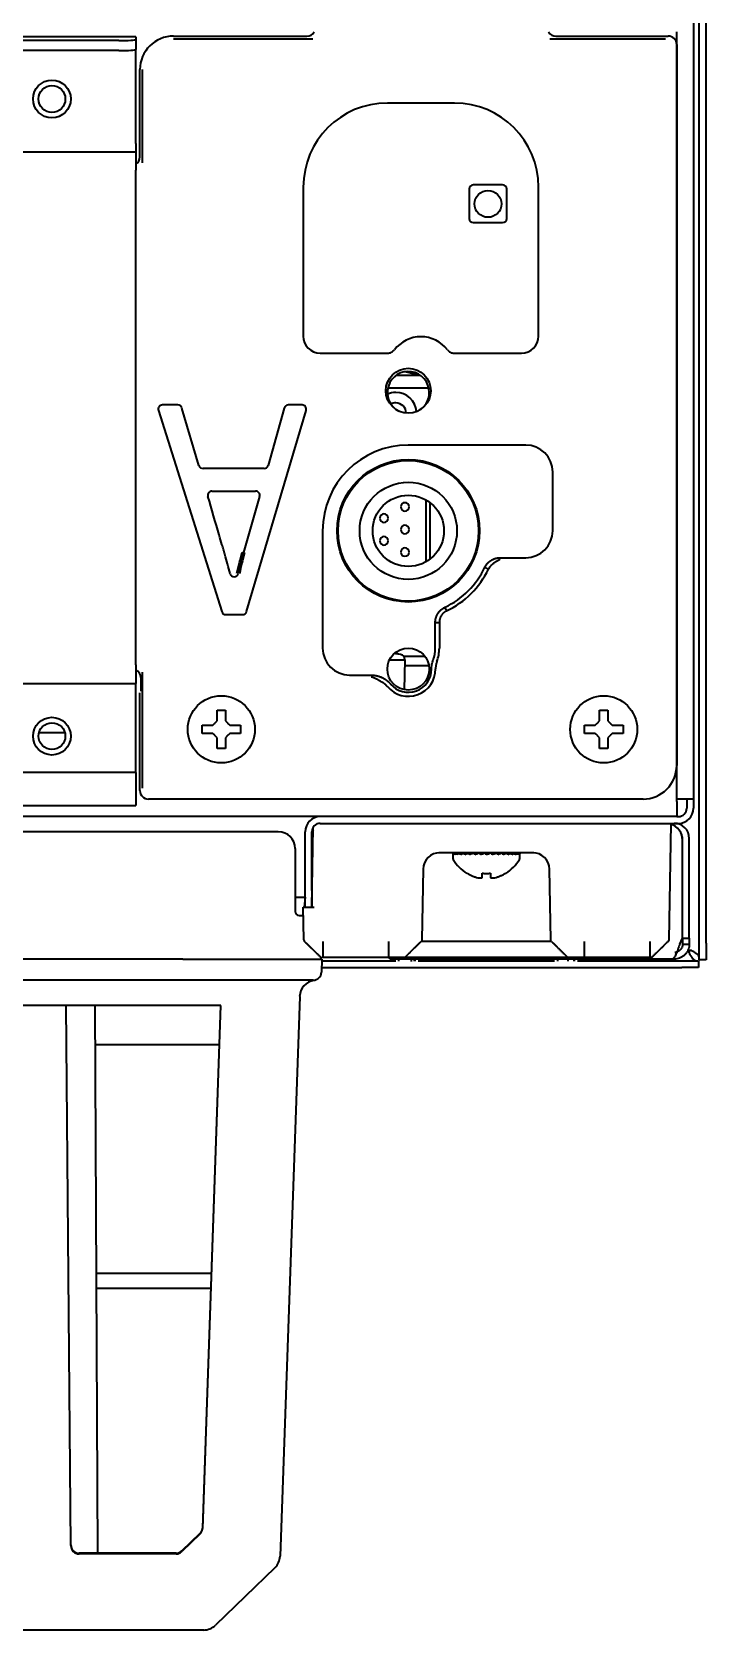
# Model space of a CAD drawing. Header units: inches. Extents: x 786 to 5593, y 691 to 5453.
# Drawn here: x 4176.9 to 4257.2, y 4203.7 to 4394.3 of the extents above; entities that cross this region are included whole.
import ezdxf

# ---------------------------------------------------------------- set-up
doc = ezdxf.new("R2010")
doc.units = ezdxf.units.IN
doc.layers.add('1', color=7, linetype='Continuous', true_color=0xffffff)

msp = doc.modelspace()

# ---------------------------------------------------------------- linework, layer by layer
at = {"layer": '1', "color": 7, "linetype": 'Continuous', "lineweight": 35}
for p, q in [((4255.74, 5281.63), (4255.74, 4302.78)), ((4256.44, 4285.58), (4256.44, 4625.77)), ((4257.24, 4285.58), (4257.24, 4625.77)), ((4253.74, 4302.48), (4253.74, 4394.29)), ((4189.24, 4393.7), (3462.24, 4393.7)), ((4187.24, 4393.25), (3464.24, 4393.25)), ((4187.24, 4392.05), (3464.24, 4392.05)), ((4189.24, 4393.7), (4189.24, 4393.7)), ((4189.24, 4393.7), (4189.24, 4393.39)), ((4189.24, 4393.39), (4189.24, 4392.19)), ((4189.24, 4391.5), (4189.24, 4392.19)), ((4193.74, 4393.78), (4209.64, 4393.78)), ((4193.74, 4393.46), (4210.37, 4393.46)), ((4238.61, 4393.46), (4252.42, 4393.46)), ((4239.34, 4393.78), (4252.74, 4393.78)), ((4253.74, 4392.78), (4253.74, 4306.78)), ((4189.24, 4380.98), (4189.24, 4391.5)), ((4189.74, 4379.38), (4189.74, 4389.78)), ((4190.06, 4378.65), (4190.06, 4389.78)), ((4227.24, 4385.79), (4219.24, 4385.79)), ((4189.24, 4380.98), (4189.24, 4379.98)), ((3462.24, 4379.98), (4189.24, 4379.98)), ((4189.24, 4379.98), (4189.24, 4377.78)), ((4189.24, 4318.78), (4189.24, 4377.78)), ((4209.22, 4375.78), (4209.22, 4357.98)), ((4228.99, 4375.53), (4228.99, 4372.03)), ((4232.99, 4376.03), (4229.49, 4376.03)), ((4233.49, 4372.03), (4233.49, 4375.53)), ((4237.26, 4357.98), (4237.26, 4375.78)), ((4229.49, 4371.53), (4232.99, 4371.53)), ((4211.24, 4355.96), (4219.28, 4355.96)), ((4227.2, 4355.96), (4235.24, 4355.96)), ((4223.16, 4353.28), (4220.24, 4353.28)), ((4223.28, 4353.25), (4221.35, 4353.75)), ((4224.19, 4351.78), (4219.29, 4351.78)), ((4191.94, 4349.13), (4199.5, 4325.13)), ((4194.26, 4349.78), (4192.42, 4349.78)), ((4194.26, 4349.78), (4192.42, 4349.78)), ((4196.78, 4342.56), (4194.74, 4349.42)), ((4202.46, 4325.13), (4209.55, 4349.13)), ((4206.94, 4349.41), (4205.02, 4342.57)), ((4209.07, 4349.78), (4207.42, 4349.78)), ((4235.74, 4344.99), (4221.74, 4344.99)), ((4204.54, 4342.2), (4197.26, 4342.2)), ((4238.96, 4334.78), (4238.96, 4341.78)), ((4198.33, 4339.51), (4203.53, 4339.51)), ((4204.01, 4338.87), (4202.08, 4332.18)), ((4223.84, 4338.47), (4223.84, 4331.08)), ((4224.34, 4331.41), (4224.34, 4338.14)), ((4211.52, 4334.78), (4211.52, 4320.78)), ((4232.68, 4331.56), (4235.74, 4331.56)), ((4199.97, 4324.78), (4201.98, 4324.78)), ((4224.96, 4320.78), (4224.96, 4323.84)), ((4225.44, 4323.84), (4225.44, 4320.78)), ((4223.74, 4319.78), (4221.2, 4319.78)), ((4189.24, 4318.78), (4189.24, 4316.58)), ((4190.06, 4304.09), (4190.06, 4317.9)), ((4214.74, 4317.56), (4217.33, 4317.56)), ((4219.49, 4319.38), (4221.32, 4319.38)), ((4221.32, 4319.38), (4221.26, 4315.82)), ((4224.21, 4318.65), (4221.31, 4318.65)), ((4221.32, 4319.38), (4221.32, 4319.42)), ((3462.24, 4316.58), (4189.24, 4316.58)), ((4189.24, 4315.58), (4189.24, 4316.58)), ((4189.83, 4317.26), (4189.83, 4317.26)), ((4189.83, 4317.26), (4189.83, 4315.64)), ((4189.83, 4317.26), (4189.83, 4315.64)), ((4189.24, 4305.95), (4189.24, 4315.58)), ((4189.74, 4303.78), (4189.74, 4315.44)), ((4180.78, 4310.68), (4177.69, 4310.68)), ((4197.14, 4311.09), (4197.14, 4311.59)), ((4197.14, 4310.59), (4197.14, 4311.09)), ((4201.74, 4311.59), (4201.74, 4311.09)), ((4201.74, 4311.09), (4201.74, 4310.59)), ((4242.74, 4311.09), (4242.74, 4311.59)), ((4242.74, 4310.59), (4242.74, 4311.09)), ((4247.34, 4311.59), (4247.34, 4311.09)), ((4247.34, 4311.09), (4247.34, 4310.59)), ((4189.24, 4305.95), (3461.74, 4305.95)), ((4189.24, 4305.95), (4189.24, 4305.76)), ((4189.24, 4305.76), (4189.24, 4302.22)), ((4249.74, 4302.78), (4190.74, 4302.78)), ((4253.94, 4302.78), (4253.74, 4302.78)), ((4253.74, 4302.48), (4253.74, 4300.68)), ((4255.74, 4302.78), (4253.94, 4302.78)), ((4254.94, 4302.78), (4254.94, 4301.68)), ((4255.74, 4302.78), (4255.74, 4301.68)), ((4253.74, 4300.68), (3397.74, 4300.68)), ((3461.74, 4302), (4189.24, 4302)), ((4189.24, 4302.22), (4189.24, 4302)), ((4253.74, 4300.68), (4253.94, 4300.68)), ((4206.24, 4298.88), (4030.74, 4298.88)), ((4209.44, 4291.88), (4209.44, 4298.88)), ((4210.24, 4289.88), (4210.41, 4299.38)), ((4210.24, 4291.88), (4210.24, 4298.88)), ((4211.24, 4299.88), (4253.94, 4299.88)), ((4253.04, 4299.88), (4252.8, 4285.98)), ((4208.24, 4296.88), (4208.24, 4289.38)), ((4254.44, 4286.2), (4254.44, 4298.08)), ((4254.44, 4286.2), (4254.44, 4297.88)), ((4255.24, 4286.2), (4255.24, 4298.08)), ((4236.7, 4296.38), (4225.38, 4296.38)), ((4227.04, 4296.13), (4227.04, 4295.78)), ((4227.1, 4296.13), (4227.1, 4296.36)), ((4227.28, 4296.13), (4227.28, 4296.36)), ((4227.58, 4296.13), (4227.58, 4296.36)), ((4227.98, 4296.13), (4227.98, 4296.36)), ((4228.47, 4296.13), (4228.47, 4296.36)), ((4228.81, 4296.35), (4228.81, 4296.38)), ((4228.84, 4296.35), (4228.84, 4296.38)), ((4228.87, 4296.35), (4228.87, 4296.38)), ((4228.94, 4296.35), (4228.94, 4296.38)), ((4228.97, 4296.35), (4228.97, 4296.38)), ((4229.04, 4296.13), (4229.04, 4296.36)), ((4229.11, 4296.36), (4229.11, 4296.38)), ((4229.13, 4296.36), (4229.13, 4296.38)), ((4229.33, 4296.35), (4229.33, 4296.38)), ((4229.35, 4296.35), (4229.35, 4296.38)), ((4229.6, 4296.35), (4229.6, 4296.38)), ((4229.63, 4296.35), (4229.63, 4296.38)), ((4229.67, 4296.13), (4229.67, 4296.36)), ((4229.92, 4296.35), (4229.92, 4296.38)), ((4229.94, 4296.35), (4229.94, 4296.38)), ((4230.28, 4296.34), (4230.28, 4296.38)), ((4230.35, 4296.13), (4230.35, 4296.36)), ((4230.65, 4296.34), (4230.65, 4296.38)), ((4230.66, 4296.23), (4230.66, 4296.38)), ((4231.04, 4296.13), (4231.04, 4296.36)), ((4231.43, 4296.34), (4231.43, 4296.38)), ((4231.73, 4296.13), (4231.73, 4296.36)), ((4231.8, 4296.34), (4231.8, 4296.38)), ((4232.16, 4296.35), (4232.16, 4296.38)), ((4232.41, 4296.13), (4232.41, 4296.36)), ((4232.48, 4296.35), (4232.48, 4296.38)), ((4232.75, 4296.35), (4232.75, 4296.38)), ((4232.97, 4296.36), (4232.97, 4296.38)), ((4233.04, 4296.13), (4233.04, 4296.36)), ((4233.14, 4296.35), (4233.14, 4296.38)), ((4233.24, 4296.35), (4233.24, 4296.38)), ((4233.27, 4296.35), (4233.27, 4296.38)), ((4233.61, 4296.13), (4233.61, 4296.36)), ((4234.1, 4296.13), (4234.1, 4296.36)), ((4234.5, 4296.13), (4234.5, 4296.36)), ((4234.8, 4296.13), (4234.8, 4296.36)), ((4234.98, 4296.13), (4234.98, 4296.36)), ((4235.04, 4296.13), (4235.04, 4296.36)), ((4235.04, 4295.78), (4235.04, 4296.13)), ((4223.51, 4294.41), (4223.36, 4285.98)), ((4228.74, 4293.9), (4228.74, 4293.93)), ((4233.34, 4293.93), (4233.34, 4293.9)), ((4238.72, 4285.98), (4238.57, 4294.41)), ((4208.24, 4291.06), (4209.44, 4291.06)), ((4209.44, 4291.06), (4209.34, 4289.88)), ((4209.44, 4289.88), (4209.44, 4291.88)), ((4210.24, 4291.88), (4210.24, 4289.88)), ((4209.21, 4289.88), (4210.53, 4289.88)), ((4209.28, 4285.98), (4209.21, 4289.88)), ((4208.74, 4288.88), (4209.23, 4288.88)), ((4238.8, 4285.8), (4223.28, 4285.8)), ((4254.1, 4285.48), (4254.44, 4286.2)), ((4254.44, 4286.2), (4254.44, 4285.48)), ((4254.44, 4286.2), (4255.24, 4286.2)), ((4255.24, 4286.2), (4255.24, 4285.48)), ((4256.44, 4283.58), (4256.44, 4285.58)), ((4257.24, 4285.58), (4257.24, 4283.58)), ((4194.86, 4283.66), (4084.02, 4283.66)), ((4178.3, 4283.66), (4178.3, 4283.68)), ((4194.86, 4283.66), (4198.39, 4283.66)), ((4198.39, 4283.66), (4209.98, 4283.66)), ((4205.91, 4283.68), (4205.91, 4283.66)), ((4209.98, 4283.66), (4211.44, 4283.66)), ((4211.44, 4283.66), (4211.39, 4282.12)), ((4211.43, 4283.48), (4220.25, 4283.48)), ((4219.36, 4283.88), (4211.55, 4283.88)), ((4219.36, 4283.88), (4219.36, 4283.95)), ((4219.94, 4283.68), (4219.79, 4283.68)), ((4223.35, 4283.68), (4219.94, 4283.68)), ((4220.61, 4283.43), (4220.61, 4283.68)), ((4240.86, 4283.88), (4221.22, 4283.88)), ((4222.12, 4283.39), (4222.12, 4283.68)), ((4222.47, 4283.43), (4222.47, 4283.68)), ((4222.54, 4283.43), (4222.54, 4283.68)), ((4222.92, 4283.48), (4235.96, 4283.48)), ((4223.7, 4283.68), (4223.35, 4283.68)), ((4241.79, 4283.68), (4223.7, 4283.68)), ((4235.96, 4283.43), (4235.96, 4283.68)), ((4236.37, 4283.43), (4236.37, 4283.68)), ((4236.74, 4283.43), (4236.74, 4283.68)), ((4238.03, 4283.48), (4239.19, 4283.48)), ((4238.04, 4283.43), (4238.04, 4283.68)), ((4239.55, 4283.43), (4239.55, 4283.68)), ((4240.81, 4283.43), (4240.81, 4283.68)), ((4241.5, 4283.43), (4241.5, 4283.68)), ((4241.54, 4283.43), (4241.54, 4283.68)), ((4242.29, 4283.68), (4241.79, 4283.68)), ((4241.91, 4283.48), (4254.34, 4283.48)), ((4253.19, 4283.68), (4242.28, 4283.68)), ((4250.54, 4283.88), (4242.72, 4283.88)), ((4250.54, 4283.95), (4250.54, 4283.88)), ((4253.19, 4283.68), (4253.44, 4283.68)), ((4253.21, 4283.68), (4253.19, 4283.68)), ((4254.34, 4283.48), (4256.34, 4283.48)), ((4256.34, 4283.48), (4256.34, 4282.68)), ((4257.24, 4283.58), (4256.44, 4283.58)), ((4211.4, 4282.68), (4254.34, 4282.68)), ((4256.34, 4282.68), (4254.34, 4282.68)), ((4194.81, 4281.16), (4084.07, 4281.16)), ((4197.63, 4281.16), (4194.81, 4281.16)), ((4209.22, 4281.16), (4197.63, 4281.16)), ((4210.39, 4281.16), (4209.22, 4281.16)), ((4195.67, 4278.16), (4083.21, 4278.16)), ((4181.5, 4213.73), (4180.94, 4278.16)), ((4184.7, 4212.82), (4184.41, 4278.16)), ((4198.5, 4278.16), (4195.67, 4278.16)), ((4199.35, 4278.16), (4197.18, 4215.83)), ((4199.35, 4278.16), (4197.18, 4215.76)), ((4199.39, 4278.16), (4198.5, 4278.16)), ((4208.79, 4279.23), (4206.45, 4212.46)), ((4184.43, 4273.48), (4199.19, 4273.48)), ((4198.24, 4246.19), (4184.55, 4246.19)), ((4184.56, 4244.45), (4198.18, 4244.45)), ((4196.89, 4215.18), (4194.74, 4213.1)), ((4196.87, 4215.08), (4194.74, 4213.02)), ((4194.05, 4212.82), (4182.5, 4212.82)), ((4194.05, 4212.74), (4182.5, 4212.74)), ((4205.84, 4211.09), (4198.73, 4204.22)), ((4206.45, 4212.46), (4206.45, 4212.46)), ((4197.34, 4203.66), (4081.54, 4203.66)), ((4197.34, 4203.66), (4197.34, 4203.66)), ((4198.73, 4204.22), (4198.73, 4204.22))]:
    msp.add_line(p, q, dxfattribs=at)
for centre, radius in [((4179.24, 4386.28), 2.25), ((4179.24, 4386.28), 1.6), ((4231.24, 4373.77), 1.6), ((4221.74, 4351.48), 2.68), ((4221.74, 4334.78), 8.5), ((4221.74, 4334.77), 8.38), ((4221.74, 4334.77), 5.8), ((4221.74, 4334.77), 4.25), ((4221.74, 4318.28), 2.5), ((4199.44, 4311.09), 4), ((4245.04, 4311.09), 4), ((4179.24, 4310.28), 2.25), ((4179.24, 4310.28), 1.6)]:
    msp.add_circle(centre, radius, dxfattribs=at)
for centre, radius, start, end in [((4193.74, 4389.78), 4, 90, 180), ((4219.24, 4375.78), 10.02, 90, 180), ((4227.24, 4375.78), 10.02, 0, 90), ((4229.49, 4375.53), 0.5, 90, 180), ((4232.99, 4375.53), 0.5, 0, 90), ((4229.49, 4372.03), 0.5, 180, 270), ((4232.99, 4372.03), 0.5, 270, 0), ((4211.24, 4357.98), 2.02, 180, 270), ((4223.24, 4353.94), 3.98, 37.3192, 142.6808), ((4235.24, 4357.98), 2.02, 270, 0), ((4221.74, 4351.28), 2.5, 0, 243.3037), ((4220.24, 4348.78), 2.5, 90, 113.3691), ((4220.24, 4348.78), 1.25, 90, 117.4978), ((4220.24, 4348.78), 2.5, 4.7025, 90), ((4220.24, 4348.78), 1.25, 0.5737, 90), ((4221.74, 4351.28), 2.5, 296.6906, 0), ((4192.42, 4349.28), 0.5, 90, 197.4703), ((4192.42, 4349.28), 0.5, 90, 197.4703), ((4194.26, 4349.28), 0.5, 16.5058, 90), ((4194.26, 4349.28), 0.5, 16.5058, 90), ((4207.42, 4349.28), 0.5, 90, 164.3881), ((4209.07, 4349.28), 0.5, 343.5407, 90), ((4221.74, 4334.78), 10.22, 90, 180), ((4235.74, 4341.78), 3.22, 0, 90), ((4197.26, 4342.7), 0.5, 196.5058, 270), ((4204.54, 4342.7), 0.5, 270, 344.3881), ((4198.33, 4339.01), 0.5, 90, 196.1636), ((4203.53, 4339.01), 0.5, 343.9457, 90), ((4218.84, 4336.28), 0.5, 0, 180), ((4221.34, 4337.63), 0.5, 0, 180), ((4221.34, 4337.63), 0.5, 180, 0), ((4218.84, 4336.28), 0.5, 180, 0), ((4221.34, 4334.93), 0.5, 0, 180), ((4221.34, 4334.93), 0.5, 180, 0), ((4235.74, 4334.78), 3.22, 270, 0), ((4218.84, 4333.58), 0.5, 0, 180), ((4218.84, 4333.58), 0.5, 180, 0), ((4221.34, 4332.23), 0.5, 0, 180), ((4221.34, 4332.23), 0.5, 180, 0), ((4200.97, 4329.8), 0.5, 194.7364, 347.899), ((4221.74, 4334.78), 10.12, 295.5003, 334.4997), ((4221.74, 4334.78), 10.6, 295.5003, 334.4997), ((4199.97, 4325.28), 0.5, 197.4703, 270), ((4201.98, 4325.28), 0.5, 270, 343.5407), ((4214.74, 4320.78), 3.22, 180, 270), ((4220.94, 4320.78), 4.02, 339.3656, 0), ((4220.94, 4320.78), 4.5, 339.3656, 0), ((4221.74, 4318.28), 3.25, 220.124, 0.2749), ((4221.74, 4318.28), 2.77, 220.124, 0.2749), ((4249.74, 4306.78), 4, 270, 0), ((4211.24, 4298.88), 1.8, 90, 180), ((4253.94, 4301.68), 1.8, 270, 0), ((4253.94, 4301.68), 1, 270, 0), ((4206.24, 4296.88), 2, 0, 90), ((4211.24, 4298.88), 1, 90, 180), ((4213.03, 4297.66), 3, 151.1562, 158.3759), ((4252.44, 4297.88), 2, 0, 72.5302), ((4253.44, 4298.08), 1.8, 0, 90), ((4253.44, 4298.08), 1, 0, 28.1236), ((4225.51, 4294.38), 2, 90, 179), ((4227.44, 4295.78), 0.4, 180, 210.3012), ((4231.24, 4298), 4.8, 210.3012, 238.4186), ((4230.84, 4298), 4.8, 301.5837, 329.6988), ((4234.64, 4295.78), 0.4, 329.6988, 0), ((4236.57, 4294.38), 2, 1, 90), ((4231.04, 4297.68), 3.78, 262.3959, 269.9965), ((4231.04, 4297.68), 3.78, 270.0035, 277.6041), ((4208.74, 4289.38), 0.5, 180, 270), ((4219.79, 4284.18), 0.5, 217.6411, 270), ((4242.29, 4284.18), 0.5, 270, 322.3589), ((4255.44, 4284.48), 0.25, 90, 180), ((4210.39, 4282.16), 1, 270, 358), ((4210.78, 4279.16), 2, 97.6236, 178), ((4204.45, 4212.53), 2, 314, 358), ((4197.34, 4205.66), 2, 270, 314)]:
    msp.add_arc(centre, radius, start, end, dxfattribs=at)
for centre, major_axis, ratio, start_param, end_param in [((4209.64, 4394.78), (0.708, -0.708), 0.998783, 5.498396, 6.545231), ((4239.34, 4394.78), (-0.708, -0.708), 0.998783, 6.021139, 7.067974), ((4187.24, 4393.39), (-2, 0), 0.069756, 1.570796, 3.141593), ((4187.24, 4392.19), (2, 0), 0.069756, 4.712389, 6.283185), ((4252.74, 4392.78), (0.708, 0.708), 0.998783, 5.498396, 7.067974), ((4188.74, 4379.38), (0.708, -0.708), 0.998783, 6.021139, 7.067974), ((4201.93, 4332.22), (0.144, -0.041), 0.003982, 4.712389, 6.283185), ((4202.22, 4332.13), (0.144, -0.041), 0.003982, 3.141593, 4.712389), ((4188.83, 4317.26), (-0.709, -0.709), 0.997569, 2.356803, 3.502669), ((4190.74, 4303.78), (-0.708, -0.708), 0.998783, 5.498396, 7.067974), ((4274.15, 4266.63), (152.84, -10.94), 0.181216, 1.887393, 1.890685), ((4267.22, 4266.63), (128.23, -11.1), 0.215492, 1.892497, 1.896355), ((4259.17, 4266.64), (99.7, -11.45), 0.275616, 1.903385, 1.909311), ((4250.29, 4266.63), (68.06, -12.59), 0.396499, 1.941623, 1.950895), ((4240.81, 4266.63), (31.7, -20.91), 0.668638, 2.283907, 2.293179), ((4240, 4269.88), (-28.84, -5), 0.949656, 4.846977, 4.860829), ((4221.27, 4266.63), (-31.7, -20.91), 0.668638, 3.990007, 3.999279), ((4211.79, 4266.63), (-68.06, -12.59), 0.396499, 4.33229, 4.341562), ((4202.91, 4266.63), (-99.7, -11.45), 0.27563, 4.37385, 4.379776), ((4194.87, 4266.64), (-128.21, -11.09), 0.215468, 4.386875, 4.389633), ((4187.93, 4266.63), (-152.82, -10.94), 0.181202, 4.392528, 4.39591), ((4182.3, 4266.63), (-172.78, -10.86), 0.160465, 4.395399, 4.397826), ((4196.18, 4215.8), (-1, 0), 0.99863, 2.339426, 3.106734), ((4196.18, 4215.88), (-0.884, 0.467), 0.992708, 2.824178, 3.144522), ((4182.5, 4213.82), (-1, -0.009), 0.998629, 0, 1.562082), ((4182.5, 4213.74), (1, 0), 0.998629, 3.150307, 4.712389), ((4194.05, 4213.82), (-0.998, -0.069), 0.998789, 1.502284, 2.270919), ((4194.05, 4213.74), (-1, 0), 0.99863, 1.570796, 2.339426), ((4189.82, 4209.76), (-4.22, -3.06), 0.024638, 3.123734, 3.126961), ((4204.45, 4212.53), (-2, 0.07), 0.99882, 2.371827, 3.141593), ((4197.34, 4205.66), (-1.39, 1.44), 0.999885, 2.373591, 3.141593)]:
    msp.add_ellipse(centre, major_axis=major_axis, ratio=ratio, start_param=start_param, end_param=end_param, dxfattribs=at)
for points, knots in [([(4219.28, 4355.96), (4219.35, 4355.96), (4219.43, 4355.97), (4219.58, 4356), (4219.65, 4356.03), (4219.79, 4356.1), (4219.85, 4356.14), (4219.97, 4356.24), (4220.03, 4356.29), (4220.07, 4356.35)], [0, 0, 0, 0, 0.25, 0.25, 0.5, 0.5, 0.75, 0.75, 1, 1, 1, 1]), ([(4226.41, 4356.35), (4226.45, 4356.29), (4226.51, 4356.24), (4226.63, 4356.14), (4226.69, 4356.1), (4226.83, 4356.03), (4226.9, 4356), (4227.05, 4355.97), (4227.13, 4355.96), (4227.2, 4355.96)], [0, 0, 0, 0, 0.25, 0.25, 0.5, 0.5, 0.75, 0.75, 1, 1, 1, 1]), ([(4200.49, 4329.67), (4200.39, 4330.05), (4200.28, 4330.44), (4200.07, 4331.21), (4199.96, 4331.59), (4199.8, 4332.17), (4199.74, 4332.36), (4199.63, 4332.74), (4199.58, 4332.93), (4199.41, 4333.51), (4198.85, 4335.42), (4198.3, 4337.34), (4197.85, 4338.87)], [0, 0, 0, 0, 0.125, 0.125, 0.25, 0.25, 0.3125, 0.3125, 0.375, 0.375, 0.5, 1, 1, 1, 1]), ([(4201.31, 4329.72), (4201.4, 4330.14), (4201.5, 4330.56), (4201.71, 4331.39), (4201.82, 4331.8), (4201.93, 4332.22)], [0, 0, 0, 0, 0.5, 0.5, 1, 1, 1, 1]), ([(4202.08, 4332.18), (4201.96, 4331.77), (4201.85, 4331.35), (4201.65, 4330.52), (4201.55, 4330.11), (4201.46, 4329.69)], [0, 0, 0, 0, 0.5, 0.5, 1, 1, 1, 1]), ([(4230.87, 4330.42), (4230.88, 4330.43), (4230.88, 4330.44), (4230.89, 4330.46), (4230.9, 4330.48), (4230.91, 4330.5), (4230.93, 4330.52), (4230.94, 4330.55), (4230.95, 4330.57), (4230.96, 4330.59), (4230.97, 4330.61), (4230.98, 4330.63), (4231, 4330.65), (4231.01, 4330.67), (4231.02, 4330.68), (4231.04, 4330.7), (4231.05, 4330.72), (4231.06, 4330.74), (4231.08, 4330.76), (4231.09, 4330.78), (4231.11, 4330.8), (4231.12, 4330.82), (4231.14, 4330.83), (4231.15, 4330.85), (4231.17, 4330.87), (4231.18, 4330.89), (4231.2, 4330.91), (4231.21, 4330.92), (4231.23, 4330.94), (4231.25, 4330.96), (4231.26, 4330.97), (4231.28, 4330.99), (4231.3, 4331.01), (4231.31, 4331.02), (4231.33, 4331.04), (4231.35, 4331.05), (4231.36, 4331.07), (4231.38, 4331.08), (4231.4, 4331.1), (4231.42, 4331.11), (4231.44, 4331.13), (4231.46, 4331.14), (4231.47, 4331.16), (4231.49, 4331.17), (4231.51, 4331.19), (4231.53, 4331.2), (4231.55, 4331.21), (4231.57, 4331.22), (4231.59, 4331.24), (4231.61, 4331.25), (4231.63, 4331.26), (4231.65, 4331.27), (4231.67, 4331.29), (4231.69, 4331.3), (4231.71, 4331.31), (4231.73, 4331.32), (4231.75, 4331.33), (4231.77, 4331.34), (4231.79, 4331.35), (4231.81, 4331.36), (4231.84, 4331.37), (4231.86, 4331.38), (4231.88, 4331.39), (4231.9, 4331.4), (4231.92, 4331.41), (4231.94, 4331.42), (4231.96, 4331.43), (4231.99, 4331.44), (4232.01, 4331.44), (4232.03, 4331.45), (4232.05, 4331.46), (4232.08, 4331.47), (4232.1, 4331.47), (4232.12, 4331.48), (4232.14, 4331.49), (4232.17, 4331.49), (4232.19, 4331.5), (4232.21, 4331.5), (4232.23, 4331.51), (4232.26, 4331.51), (4232.28, 4331.52), (4232.3, 4331.52), (4232.33, 4331.53), (4232.35, 4331.53), (4232.37, 4331.54), (4232.4, 4331.54), (4232.42, 4331.54), (4232.44, 4331.55), (4232.47, 4331.55), (4232.49, 4331.55), (4232.51, 4331.55), (4232.54, 4331.55), (4232.56, 4331.56), (4232.58, 4331.56), (4232.61, 4331.56), (4232.63, 4331.56), (4232.65, 4331.56), (4232.67, 4331.56), (4232.68, 4331.56)], [0, 0, 0, 0, 0.010418, 0.020835, 0.031252, 0.04167, 0.052087, 0.062504, 0.072921, 0.083338, 0.093755, 0.104172, 0.114589, 0.125006, 0.135423, 0.145839, 0.156256, 0.166673, 0.177089, 0.187506, 0.197922, 0.208339, 0.218755, 0.229171, 0.239588, 0.250004, 0.26042, 0.270837, 0.281253, 0.291669, 0.302085, 0.312501, 0.322917, 0.333334, 0.34375, 0.354166, 0.364582, 0.374998, 0.385414, 0.39583, 0.406246, 0.416662, 0.427078, 0.437494, 0.44791, 0.458326, 0.468742, 0.479158, 0.489574, 0.49999, 0.510406, 0.520822, 0.531238, 0.541654, 0.55207, 0.562486, 0.572902, 0.583318, 0.593735, 0.604151, 0.614567, 0.624983, 0.6354, 0.645816, 0.656232, 0.666648, 0.677065, 0.687481, 0.697898, 0.708314, 0.718731, 0.729147, 0.739564, 0.749981, 0.760398, 0.770814, 0.781231, 0.791648, 0.802065, 0.812482, 0.822899, 0.833316, 0.843733, 0.854151, 0.864568, 0.874985, 0.885403, 0.89582, 0.906238, 0.916656, 0.927073, 0.937491, 0.947909, 0.958327, 0.968745, 0.979163, 0.989582, 1, 1, 1, 1]), ([(4231.62, 4330.65), (4231.66, 4330.69), (4231.7, 4330.73), (4231.78, 4330.8), (4231.82, 4330.84), (4231.91, 4330.91), (4231.95, 4330.94), (4232.01, 4330.99), (4232.03, 4331.01), (4232.08, 4331.04), (4232.1, 4331.05), (4232.14, 4331.08), (4232.17, 4331.1), (4232.2, 4331.12), (4232.21, 4331.13), (4232.23, 4331.14), (4232.25, 4331.15), (4232.3, 4331.18), (4232.35, 4331.21), (4232.44, 4331.26), (4232.48, 4331.29), (4232.55, 4331.32), (4232.57, 4331.33), (4232.61, 4331.35), (4232.62, 4331.35), (4232.64, 4331.36), (4232.65, 4331.36), (4232.65, 4331.36), (4232.66, 4331.37), (4232.66, 4331.37), (4232.66, 4331.37), (4232.66, 4331.37), (4232.66, 4331.37), (4232.67, 4331.37), (4232.67, 4331.37)], [0, 0, 0, 0, 0.125, 0.125, 0.25, 0.25, 0.375, 0.375, 0.4375, 0.4375, 0.5, 0.5, 0.5625, 0.5625, 0.59375, 0.59375, 0.625, 0.625, 0.75, 0.75, 0.875, 0.875, 0.9375, 0.9375, 0.96875, 0.96875, 0.984375, 0.984375, 0.988281, 0.990234, 0.990234, 0.992188, 0.992188, 1, 1, 1, 1]), ([(4224.96, 4323.84), (4224.96, 4323.85), (4224.96, 4323.86), (4224.96, 4323.89), (4224.96, 4323.91), (4224.96, 4323.93), (4224.96, 4323.96), (4224.96, 4323.98), (4224.96, 4324), (4224.97, 4324.03), (4224.97, 4324.05), (4224.97, 4324.07), (4224.97, 4324.1), (4224.98, 4324.12), (4224.98, 4324.14), (4224.98, 4324.17), (4224.99, 4324.19), (4224.99, 4324.21), (4225, 4324.24), (4225, 4324.26), (4225.01, 4324.28), (4225.01, 4324.3), (4225.02, 4324.33), (4225.02, 4324.35), (4225.03, 4324.37), (4225.04, 4324.4), (4225.04, 4324.42), (4225.05, 4324.44), (4225.06, 4324.46), (4225.06, 4324.48), (4225.07, 4324.51), (4225.08, 4324.53), (4225.09, 4324.55), (4225.1, 4324.57), (4225.11, 4324.59), (4225.11, 4324.62), (4225.12, 4324.64), (4225.13, 4324.66), (4225.14, 4324.68), (4225.15, 4324.7), (4225.16, 4324.72), (4225.17, 4324.74), (4225.18, 4324.76), (4225.19, 4324.79), (4225.21, 4324.81), (4225.22, 4324.83), (4225.23, 4324.85), (4225.24, 4324.87), (4225.25, 4324.89), (4225.27, 4324.91), (4225.28, 4324.93), (4225.29, 4324.95), (4225.3, 4324.97), (4225.32, 4324.98), (4225.33, 4325), (4225.34, 4325.02), (4225.36, 4325.04), (4225.37, 4325.06), (4225.39, 4325.08), (4225.4, 4325.1), (4225.42, 4325.12), (4225.43, 4325.13), (4225.45, 4325.15), (4225.46, 4325.17), (4225.48, 4325.19), (4225.49, 4325.2), (4225.51, 4325.22), (4225.53, 4325.24), (4225.54, 4325.25), (4225.56, 4325.27), (4225.58, 4325.29), (4225.59, 4325.3), (4225.61, 4325.32), (4225.63, 4325.33), (4225.65, 4325.35), (4225.66, 4325.37), (4225.68, 4325.38), (4225.7, 4325.4), (4225.72, 4325.41), (4225.74, 4325.42), (4225.76, 4325.44), (4225.77, 4325.45), (4225.79, 4325.47), (4225.81, 4325.48), (4225.83, 4325.49), (4225.85, 4325.51), (4225.87, 4325.52), (4225.89, 4325.53), (4225.91, 4325.54), (4225.93, 4325.56), (4225.95, 4325.57), (4225.97, 4325.58), (4225.99, 4325.59), (4226.01, 4325.6), (4226.03, 4325.61), (4226.05, 4325.62), (4226.07, 4325.63), (4226.09, 4325.64), (4226.1, 4325.64)], [0, 0, 0, 0, 0.010418, 0.020837, 0.031255, 0.041673, 0.052091, 0.062509, 0.072927, 0.083344, 0.093762, 0.10418, 0.114597, 0.125015, 0.135432, 0.145849, 0.156267, 0.166684, 0.177101, 0.187518, 0.197935, 0.208352, 0.218769, 0.229186, 0.239602, 0.250019, 0.260436, 0.270852, 0.281269, 0.291686, 0.302102, 0.312519, 0.322935, 0.333351, 0.343768, 0.354184, 0.3646, 0.375017, 0.385433, 0.395849, 0.406265, 0.416681, 0.427098, 0.437514, 0.44793, 0.458346, 0.468762, 0.479178, 0.489594, 0.50001, 0.510426, 0.520842, 0.531258, 0.541674, 0.55209, 0.562506, 0.572922, 0.583338, 0.593754, 0.60417, 0.614586, 0.625002, 0.635418, 0.645834, 0.65625, 0.666666, 0.677083, 0.687499, 0.697915, 0.708331, 0.718747, 0.729163, 0.73958, 0.749996, 0.760412, 0.770829, 0.781245, 0.791661, 0.802078, 0.812494, 0.822911, 0.833327, 0.843744, 0.854161, 0.864577, 0.874994, 0.885411, 0.895828, 0.906245, 0.916662, 0.927079, 0.937496, 0.947913, 0.95833, 0.968748, 0.979165, 0.989582, 1, 1, 1, 1]), ([(4221.25, 4319.78), (4221.23, 4319.82), (4221.17, 4319.88), (4220.95, 4319.96), (4220.64, 4320.04), (4220.33, 4320.1), (4220.14, 4320.13), (4220.09, 4320.14)], [0, 0, 0, 0, 0.239772, 0.475409, 0.706252, 0.931821, 1, 1, 1, 1]), ([(4221.32, 4319.42), (4221.32, 4319.54), (4221.3, 4319.66), (4221.25, 4319.78), (4221.25, 4319.78)], [0, 0, 0, 0, 0.993419, 1, 1, 1, 1]), ([(4217.33, 4317.56), (4217.34, 4317.56), (4217.36, 4317.56), (4217.39, 4317.56), (4217.41, 4317.56), (4217.44, 4317.56), (4217.47, 4317.56), (4217.49, 4317.55), (4217.52, 4317.55), (4217.55, 4317.55), (4217.58, 4317.55), (4217.6, 4317.55), (4217.63, 4317.54), (4217.66, 4317.54), (4217.68, 4317.54), (4217.71, 4317.53), (4217.74, 4317.53), (4217.76, 4317.53), (4217.79, 4317.52), (4217.82, 4317.52), (4217.85, 4317.51), (4217.87, 4317.51), (4217.9, 4317.5), (4217.93, 4317.5), (4217.95, 4317.49), (4217.98, 4317.49), (4218.01, 4317.48), (4218.03, 4317.48), (4218.06, 4317.47), (4218.08, 4317.46), (4218.11, 4317.46), (4218.14, 4317.45), (4218.16, 4317.44), (4218.19, 4317.43), (4218.22, 4317.43), (4218.24, 4317.42), (4218.27, 4317.41), (4218.29, 4317.4), (4218.32, 4317.39), (4218.34, 4317.38), (4218.37, 4317.37), (4218.39, 4317.36), (4218.42, 4317.35), (4218.45, 4317.34), (4218.47, 4317.33), (4218.5, 4317.32), (4218.52, 4317.31), (4218.55, 4317.3), (4218.57, 4317.29), (4218.6, 4317.28), (4218.62, 4317.27), (4218.64, 4317.26), (4218.67, 4317.24), (4218.69, 4317.23), (4218.72, 4317.22), (4218.74, 4317.21), (4218.77, 4317.19), (4218.79, 4317.18), (4218.81, 4317.17), (4218.84, 4317.15), (4218.86, 4317.14), (4218.88, 4317.13), (4218.91, 4317.11), (4218.93, 4317.1), (4218.95, 4317.08), (4218.98, 4317.07), (4219, 4317.05), (4219.02, 4317.04), (4219.04, 4317.02), (4219.06, 4317.01), (4219.09, 4316.99), (4219.11, 4316.97), (4219.13, 4316.96), (4219.15, 4316.94), (4219.17, 4316.93), (4219.2, 4316.91), (4219.22, 4316.89), (4219.24, 4316.87), (4219.26, 4316.86), (4219.28, 4316.84), (4219.3, 4316.82), (4219.32, 4316.8), (4219.34, 4316.79), (4219.36, 4316.77), (4219.38, 4316.75), (4219.4, 4316.73), (4219.42, 4316.71), (4219.44, 4316.69), (4219.46, 4316.67), (4219.48, 4316.65), (4219.5, 4316.63), (4219.52, 4316.61), (4219.53, 4316.59), (4219.55, 4316.57), (4219.57, 4316.55), (4219.59, 4316.53), (4219.61, 4316.51), (4219.62, 4316.5), (4219.62, 4316.49)], [0, 0, 0, 0, 0.010418, 0.020835, 0.031253, 0.04167, 0.052088, 0.062505, 0.072922, 0.08334, 0.093757, 0.104175, 0.114592, 0.125009, 0.135426, 0.145844, 0.156261, 0.166678, 0.177095, 0.187512, 0.197929, 0.208347, 0.218764, 0.229181, 0.239598, 0.250015, 0.260432, 0.270849, 0.281266, 0.291683, 0.302099, 0.312516, 0.322933, 0.33335, 0.343767, 0.354184, 0.364601, 0.375017, 0.385434, 0.395851, 0.406267, 0.416684, 0.427101, 0.437518, 0.447934, 0.458351, 0.468767, 0.479184, 0.489601, 0.500017, 0.510434, 0.52085, 0.531267, 0.541683, 0.5521, 0.562516, 0.572933, 0.583349, 0.593766, 0.604182, 0.614599, 0.625015, 0.635431, 0.645848, 0.656264, 0.66668, 0.677097, 0.687513, 0.697929, 0.708346, 0.718762, 0.729178, 0.739595, 0.750011, 0.760427, 0.770844, 0.78126, 0.791676, 0.802092, 0.812509, 0.822925, 0.833341, 0.843757, 0.854173, 0.86459, 0.875006, 0.885422, 0.895838, 0.906254, 0.916671, 0.927087, 0.937503, 0.947919, 0.958335, 0.968752, 0.979168, 0.989584, 1, 1, 1, 1]), ([(4224.51, 4318.29), (4224.51, 4318.47), (4224.52, 4318.65), (4224.59, 4319.01), (4224.64, 4319.19), (4224.7, 4319.36)], [0, 0, 0, 0, 0.5, 0.5, 1, 1, 1, 1]), ([(4217.33, 4317.37), (4217.34, 4317.37), (4217.34, 4317.37), (4217.35, 4317.37), (4217.35, 4317.37), (4217.35, 4317.37), (4217.35, 4317.37), (4217.36, 4317.36), (4217.36, 4317.36), (4217.37, 4317.36), (4217.4, 4317.35), (4217.41, 4317.34), (4217.46, 4317.33), (4217.49, 4317.32), (4217.58, 4317.28), (4217.63, 4317.26), (4217.75, 4317.21), (4217.81, 4317.18), (4217.93, 4317.12), (4218.05, 4317.06), (4218.16, 4317), (4218.28, 4316.94), (4218.34, 4316.9), (4218.45, 4316.83), (4218.51, 4316.8), (4218.62, 4316.73), (4218.68, 4316.69), (4218.73, 4316.65)], [0, 0, 0, 0, 0.007813, 0.007813, 0.009766, 0.009766, 0.011719, 0.015625, 0.015625, 0.03125, 0.03125, 0.0625, 0.0625, 0.125, 0.125, 0.25, 0.25, 0.375, 0.375, 0.5, 0.625, 0.625, 0.75, 0.75, 0.875, 0.875, 1, 1, 1, 1]), ([(4199.94, 4313.39), (4199.94, 4313.19), (4199.94, 4312.98), (4199.94, 4312.66), (4199.94, 4312.55), (4199.94, 4312.32), (4199.94, 4312.21), (4199.94, 4312.09)], [0, 0, 0, 0, 0.5, 0.5, 0.75, 0.75, 1, 1, 1, 1]), ([(4245.54, 4313.39), (4245.54, 4313.19), (4245.54, 4312.98), (4245.54, 4312.66), (4245.54, 4312.55), (4245.54, 4312.32), (4245.54, 4312.21), (4245.54, 4312.09)], [0, 0, 0, 0, 0.5, 0.5, 0.75, 0.75, 1, 1, 1, 1]), ([(4197.14, 4311.59), (4197.34, 4311.59), (4197.55, 4311.59), (4197.88, 4311.59), (4197.99, 4311.59), (4198.21, 4311.59), (4198.32, 4311.59), (4198.44, 4311.59)], [0, 0, 0, 0, 0.5, 0.5, 0.75, 0.75, 1, 1, 1, 1]), ([(4198.94, 4308.79), (4198.94, 4309), (4198.94, 4309.21), (4198.94, 4309.53), (4198.94, 4309.64), (4198.94, 4309.87), (4198.94, 4309.98), (4198.94, 4310.09)], [0, 0, 0, 0, 0.5, 0.5, 0.75, 0.75, 1, 1, 1, 1]), ([(4201.74, 4310.59), (4201.54, 4310.59), (4201.33, 4310.59), (4201, 4310.59), (4200.89, 4310.59), (4200.67, 4310.59), (4200.56, 4310.59), (4200.44, 4310.59)], [0, 0, 0, 0, 0.5, 0.5, 0.75, 0.75, 1, 1, 1, 1]), ([(4242.74, 4311.59), (4242.94, 4311.59), (4243.15, 4311.59), (4243.48, 4311.59), (4243.59, 4311.59), (4243.81, 4311.59), (4243.92, 4311.59), (4244.04, 4311.59)], [0, 0, 0, 0, 0.5, 0.5, 0.75, 0.75, 1, 1, 1, 1]), ([(4244.54, 4308.79), (4244.54, 4309), (4244.54, 4309.21), (4244.54, 4309.53), (4244.54, 4309.64), (4244.54, 4309.87), (4244.54, 4309.98), (4244.54, 4310.09)], [0, 0, 0, 0, 0.5, 0.5, 0.75, 0.75, 1, 1, 1, 1]), ([(4247.34, 4310.59), (4247.14, 4310.59), (4246.93, 4310.59), (4246.6, 4310.59), (4246.49, 4310.59), (4246.27, 4310.59), (4246.16, 4310.59), (4246.04, 4310.59)], [0, 0, 0, 0, 0.5, 0.5, 0.75, 0.75, 1, 1, 1, 1]), ([(4228.74, 4293.93), (4228.94, 4293.81), (4229.15, 4293.7), (4229.48, 4293.56), (4229.59, 4293.52), (4229.81, 4293.44), (4229.92, 4293.41), (4230.04, 4293.38)], [0, 0, 0, 0, 0.5, 0.5, 0.75, 0.75, 1, 1, 1, 1]), ([(4230.54, 4293.38), (4230.54, 4293.41), (4230.54, 4293.44), (4230.54, 4293.52), (4230.54, 4293.56), (4230.54, 4293.65), (4230.54, 4293.7), (4230.54, 4293.78), (4230.54, 4293.81), (4230.54, 4293.87), (4230.54, 4293.9), (4230.54, 4293.93)], [0, 0, 0, 0, 0.25, 0.25, 0.5, 0.5, 0.75, 0.75, 0.875, 0.875, 1, 1, 1, 1]), ([(4231.54, 4293.93), (4231.54, 4293.81), (4231.54, 4293.7), (4231.54, 4293.56), (4231.54, 4293.52), (4231.54, 4293.44), (4231.54, 4293.41), (4231.54, 4293.38)], [0, 0, 0, 0, 0.5, 0.5, 0.75, 0.75, 1, 1, 1, 1]), ([(4232.04, 4293.38), (4232.15, 4293.41), (4232.27, 4293.44), (4232.49, 4293.52), (4232.6, 4293.56), (4232.82, 4293.65), (4232.92, 4293.7), (4233.08, 4293.78), (4233.13, 4293.81), (4233.24, 4293.87), (4233.29, 4293.9), (4233.34, 4293.93)], [0, 0, 0, 0, 0.25, 0.25, 0.5, 0.5, 0.75, 0.75, 0.875, 0.875, 1, 1, 1, 1]), ([(4209.28, 4285.98), (4209.28, 4285.95), (4209.29, 4285.91), (4209.32, 4285.85), (4209.33, 4285.83), (4209.36, 4285.8)], [0, 0, 0, 0, 0.5, 0.5, 1, 1, 1, 1]), ([(4223.36, 4285.98), (4223.36, 4285.95), (4223.35, 4285.91), (4223.33, 4285.85), (4223.31, 4285.83), (4223.28, 4285.8)], [0, 0, 0, 0, 0.5, 0.5, 1, 1, 1, 1]), ([(4238.8, 4285.8), (4238.77, 4285.83), (4238.75, 4285.85), (4238.73, 4285.91), (4238.72, 4285.95), (4238.72, 4285.98)], [0, 0, 0, 0, 0.5, 0.5, 1, 1, 1, 1]), ([(4252.8, 4285.98), (4252.8, 4285.95), (4252.79, 4285.91), (4252.76, 4285.85), (4252.75, 4285.83), (4252.72, 4285.8)], [0, 0, 0, 0, 0.5, 0.5, 1, 1, 1, 1]), ([(4254.1, 4285.48), (4254.02, 4285.25), (4253.95, 4285.03), (4253.8, 4284.61), (4253.73, 4284.42), (4253.58, 4284.09), (4253.51, 4283.96), (4253.36, 4283.76), (4253.29, 4283.7), (4253.21, 4283.68)], [0, 0, 0, 0, 0.25, 0.25, 0.5, 0.5, 0.75, 0.75, 1, 1, 1, 1]), ([(4254.44, 4285.48), (4254.44, 4285.35), (4254.42, 4285.23), (4254.33, 4285), (4254.26, 4284.89), (4254.09, 4284.71), (4253.99, 4284.63), (4253.77, 4284.52), (4253.65, 4284.49), (4253.52, 4284.48)], [0, 0, 0, 0, 0.25, 0.25, 0.5, 0.5, 0.75, 0.75, 1, 1, 1, 1]), ([(4255.24, 4285.48), (4255.24, 4285.36), (4255.23, 4285.25), (4255.19, 4285.03), (4255.16, 4284.93), (4255.08, 4284.72), (4255.03, 4284.62), (4254.91, 4284.43), (4254.84, 4284.34), (4254.69, 4284.18), (4254.61, 4284.1), (4254.43, 4283.97), (4254.33, 4283.91), (4254.13, 4283.81), (4254.03, 4283.77), (4253.81, 4283.71), (4253.7, 4283.69), (4253.59, 4283.68)], [0, 0, 0, 0, 0.125, 0.125, 0.25, 0.25, 0.375, 0.375, 0.5, 0.5, 0.625, 0.625, 0.75, 0.75, 0.875, 0.875, 1, 1, 1, 1]), ([(4211.25, 4283.95), (4211.27, 4283.93), (4211.3, 4283.91), (4211.36, 4283.88), (4211.39, 4283.88), (4211.42, 4283.88)], [0, 0, 0, 0, 0.5, 0.5, 1, 1, 1, 1]), ([(4211.55, 4283.88), (4211.55, 4283.88), (4211.54, 4283.88), (4211.52, 4283.88), (4211.51, 4283.88), (4211.5, 4283.88), (4211.5, 4283.88), (4211.49, 4283.88), (4211.49, 4283.88), (4211.48, 4283.88), (4211.47, 4283.88), (4211.46, 4283.88), (4211.46, 4283.88), (4211.45, 4283.88), (4211.45, 4283.88), (4211.44, 4283.88), (4211.44, 4283.88), (4211.43, 4283.88), (4211.43, 4283.88), (4211.43, 4283.88), (4211.43, 4283.88), (4211.42, 4283.88), (4211.42, 4283.88), (4211.42, 4283.88), (4211.42, 4283.88), (4211.42, 4283.88)], [0, 0, 0, 0, 0.125, 0.125, 0.25, 0.25, 0.3125, 0.3125, 0.375, 0.375, 0.5, 0.5, 0.5625, 0.5625, 0.625, 0.625, 0.75, 0.75, 0.8125, 0.8125, 0.875, 0.875, 0.9375, 0.9375, 1, 1, 1, 1]), ([(4211.55, 4283.88), (4211.55, 4283.88), (4211.55, 4283.88), (4211.54, 4283.91), (4211.54, 4283.93), (4211.53, 4283.95)], [0, 0, 0, 0, 0.5, 0.5, 1, 1, 1, 1]), ([(4221.22, 4283.88), (4221.22, 4283.88), (4221.21, 4283.88), (4221.2, 4283.88), (4221.2, 4283.88), (4221.19, 4283.88), (4221.18, 4283.88), (4221.17, 4283.88), (4221.16, 4283.88), (4221.15, 4283.88), (4221.14, 4283.88), (4221.11, 4283.88), (4221.09, 4283.88), (4221.05, 4283.88), (4221.02, 4283.88), (4220.98, 4283.88), (4220.96, 4283.88), (4220.93, 4283.88), (4220.91, 4283.88), (4220.86, 4283.88), (4220.79, 4283.88), (4220.71, 4283.88), (4220.64, 4283.88), (4220.62, 4283.88), (4220.58, 4283.88), (4220.55, 4283.88), (4220.48, 4283.88), (4220.43, 4283.88), (4220.28, 4283.88), (4220.18, 4283.88), (4220.04, 4283.88), (4220.01, 4283.88), (4219.95, 4283.88), (4219.92, 4283.88), (4219.84, 4283.88), (4219.78, 4283.88), (4219.69, 4283.88), (4219.66, 4283.88), (4219.6, 4283.88), (4219.57, 4283.88), (4219.51, 4283.88), (4219.48, 4283.88), (4219.42, 4283.88), (4219.39, 4283.88), (4219.36, 4283.88)], [0, 0, 0, 0, 0.0625, 0.0625, 0.09375, 0.09375, 0.125, 0.125, 0.15625, 0.15625, 0.1875, 0.1875, 0.25, 0.25, 0.3125, 0.3125, 0.34375, 0.34375, 0.375, 0.375, 0.4375, 0.5, 0.5, 0.53125, 0.53125, 0.5625, 0.5625, 0.625, 0.625, 0.75, 0.75, 0.78125, 0.78125, 0.8125, 0.8125, 0.875, 0.875, 0.90625, 0.90625, 0.9375, 0.9375, 0.96875, 0.96875, 1, 1, 1, 1]), ([(4221.22, 4283.88), (4221.25, 4283.88), (4221.28, 4283.88), (4221.34, 4283.91), (4221.37, 4283.93), (4221.39, 4283.95)], [0, 0, 0, 0, 0.5, 0.5, 1, 1, 1, 1]), ([(4240.86, 4283.88), (4240.83, 4283.88), (4240.8, 4283.88), (4240.74, 4283.91), (4240.71, 4283.93), (4240.69, 4283.95)], [0, 0, 0, 0, 0.5, 0.5, 1, 1, 1, 1]), ([(4242.73, 4283.88), (4242.69, 4283.88), (4242.66, 4283.88), (4242.6, 4283.88), (4242.57, 4283.88), (4242.51, 4283.88), (4242.48, 4283.88), (4242.42, 4283.88), (4242.39, 4283.88), (4242.33, 4283.88), (4242.3, 4283.88), (4242.24, 4283.88), (4242.21, 4283.88), (4242.13, 4283.88), (4242.07, 4283.88), (4241.96, 4283.88), (4241.91, 4283.88), (4241.83, 4283.88), (4241.8, 4283.88), (4241.75, 4283.88), (4241.67, 4283.88), (4241.6, 4283.88), (4241.5, 4283.88), (4241.46, 4283.88), (4241.37, 4283.88), (4241.33, 4283.88), (4241.25, 4283.88), (4241.22, 4283.88), (4241.15, 4283.88), (4241.12, 4283.88), (4241.06, 4283.88), (4241.04, 4283.88), (4241, 4283.88), (4240.99, 4283.88), (4240.97, 4283.88), (4240.96, 4283.88), (4240.94, 4283.88), (4240.93, 4283.88), (4240.91, 4283.88), (4240.91, 4283.88), (4240.9, 4283.88), (4240.89, 4283.88), (4240.88, 4283.88), (4240.87, 4283.88), (4240.86, 4283.88), (4240.86, 4283.88)], [0, 0, 0, 0, 0.03125, 0.03125, 0.0625, 0.0625, 0.09375, 0.09375, 0.125, 0.125, 0.15625, 0.15625, 0.1875, 0.1875, 0.25, 0.25, 0.3125, 0.3125, 0.34375, 0.34375, 0.375, 0.4375, 0.4375, 0.5, 0.5, 0.5625, 0.5625, 0.625, 0.625, 0.6875, 0.6875, 0.75, 0.75, 0.78125, 0.78125, 0.8125, 0.8125, 0.84375, 0.84375, 0.875, 0.875, 0.90625, 0.90625, 0.9375, 1, 1, 1, 1]), ([(4242.72, 4283.95), (4242.72, 4283.93), (4242.72, 4283.91), (4242.72, 4283.88), (4242.72, 4283.88), (4242.73, 4283.88)], [0, 0, 0, 0, 0.5, 0.5, 1, 1, 1, 1]), ([(4250.65, 4283.88), (4250.65, 4283.88), (4250.65, 4283.88), (4250.65, 4283.88), (4250.65, 4283.88), (4250.64, 4283.88), (4250.64, 4283.88), (4250.63, 4283.88), (4250.62, 4283.88), (4250.61, 4283.88), (4250.61, 4283.88), (4250.6, 4283.88), (4250.59, 4283.88), (4250.58, 4283.88), (4250.57, 4283.88), (4250.56, 4283.88), (4250.56, 4283.88), (4250.55, 4283.88), (4250.55, 4283.88), (4250.54, 4283.88), (4250.53, 4283.88), (4250.53, 4283.88)], [0, 0, 0, 0, 0.0625, 0.0625, 0.125, 0.125, 0.25, 0.25, 0.375, 0.375, 0.5, 0.5, 0.625, 0.625, 0.75, 0.75, 0.8125, 0.8125, 0.875, 0.875, 1, 1, 1, 1]), ([(4250.83, 4283.95), (4250.83, 4283.95), (4250.83, 4283.94), (4250.82, 4283.94), (4250.82, 4283.93), (4250.81, 4283.93), (4250.8, 4283.92), (4250.8, 4283.92), (4250.79, 4283.91), (4250.79, 4283.91), (4250.78, 4283.91), (4250.77, 4283.9), (4250.77, 4283.9), (4250.76, 4283.9), (4250.75, 4283.89), (4250.74, 4283.89), (4250.74, 4283.89), (4250.73, 4283.89), (4250.72, 4283.88), (4250.72, 4283.88), (4250.71, 4283.88), (4250.7, 4283.88), (4250.69, 4283.88), (4250.69, 4283.88), (4250.68, 4283.88), (4250.67, 4283.88), (4250.67, 4283.88), (4250.66, 4283.88), (4250.66, 4283.88)], [0, 0, 0, 0, 0.039695, 0.079291, 0.118787, 0.158184, 0.197481, 0.236679, 0.275778, 0.314778, 0.353679, 0.392482, 0.431186, 0.469791, 0.508298, 0.546707, 0.585017, 0.62323, 0.661345, 0.699362, 0.737282, 0.775104, 0.812829, 0.850457, 0.887988, 0.925422, 0.962759, 1, 1, 1, 1]), ([(4253.59, 4283.68), (4253.59, 4283.68), (4253.58, 4283.68), (4253.57, 4283.68), (4253.56, 4283.68), (4253.55, 4283.68), (4253.54, 4283.68), (4253.53, 4283.68), (4253.52, 4283.68), (4253.51, 4283.68), (4253.49, 4283.68), (4253.48, 4283.68), (4253.47, 4283.68), (4253.46, 4283.68), (4253.45, 4283.68), (4253.44, 4283.68), (4253.44, 4283.68)], [0, 0, 0, 0, 0.070356, 0.140723, 0.211142, 0.28165, 0.352287, 0.42309, 0.494098, 0.565348, 0.636878, 0.708725, 0.780925, 0.853514, 0.926527, 1, 1, 1, 1]), ([(4255.21, 4284.39), (4255.29, 4284.27), (4255.36, 4284.15), (4255.51, 4283.93), (4255.58, 4283.82), (4255.73, 4283.66), (4255.8, 4283.59), (4255.95, 4283.5), (4256.02, 4283.48), (4256.1, 4283.48)], [0, 0, 0, 0, 0.25, 0.25, 0.5, 0.5, 0.75, 0.75, 1, 1, 1, 1]), ([(4256.44, 4283.82), (4256.44, 4283.89), (4256.42, 4283.96), (4256.33, 4284.11), (4256.26, 4284.19), (4256.09, 4284.33), (4255.99, 4284.41), (4255.77, 4284.56), (4255.65, 4284.63), (4255.52, 4284.7)], [0, 0, 0, 0, 0.25, 0.25, 0.5, 0.5, 0.75, 0.75, 1, 1, 1, 1]), ([(4197.18, 4215.86), (4197.18, 4215.79), (4197.16, 4215.66), (4197.11, 4215.5), (4197.08, 4215.44), (4197.07, 4215.41)], [0, 0, 0, 0, 0.408716, 0.777408, 1, 1, 1, 1])]:
    msp.add_open_spline(points, degree=3, knots=knots, dxfattribs=at)
for points, degree in [([(4202.22, 4332.13), (4201.99, 4331.32), (4201.79, 4330.49), (4201.61, 4329.66)], 3), ([(4230.87, 4330.42), (4231.31, 4330.21)], 1), ([(4231.62, 4330.65), (4231.43, 4330.47), (4231.31, 4330.21)], 2), ([(4226.3, 4325.21), (4225.9, 4325.02), (4225.44, 4324.28), (4225.44, 4323.84)], 2), ([(4226.1, 4325.64), (4226.16, 4325.5), (4226.23, 4325.35), (4226.3, 4325.21)], 3), ([(4224.96, 4323.84), (4225.44, 4323.84)], 1), ([(4225.15, 4319.19), (4224.99, 4318.76), (4224.99, 4318.29)], 2), ([(4219.25, 4316.18), (4219.02, 4316.46), (4218.73, 4316.65)], 2), ([(4198.44, 4311.59), (4198.46, 4311.62), (4198.51, 4311.67), (4198.58, 4311.74), (4198.65, 4311.81), (4198.73, 4311.88), (4198.8, 4311.95), (4198.87, 4312.02), (4198.92, 4312.07), (4198.94, 4312.09)], 3), ([(4198.94, 4312.09), (4198.94, 4312.15), (4198.94, 4312.26), (4198.94, 4312.42), (4198.94, 4312.58), (4198.94, 4312.73), (4198.94, 4312.88), (4198.94, 4313.04), (4198.94, 4313.21), (4198.94, 4313.33), (4198.94, 4313.39)], 3), ([(4198.94, 4313.39), (4199.11, 4313.39), (4199.44, 4313.39), (4199.77, 4313.39), (4199.94, 4313.39)], 3), ([(4199.94, 4312.09), (4199.97, 4312.07), (4200.02, 4312.02), (4200.09, 4311.94), (4200.16, 4311.87), (4200.23, 4311.8), (4200.3, 4311.73), (4200.37, 4311.66), (4200.42, 4311.62), (4200.44, 4311.59)], 3), ([(4244.04, 4311.59), (4244.06, 4311.62), (4244.11, 4311.67), (4244.18, 4311.74), (4244.25, 4311.81), (4244.33, 4311.88), (4244.4, 4311.95), (4244.47, 4312.02), (4244.52, 4312.07), (4244.54, 4312.09)], 3), ([(4244.54, 4312.09), (4244.54, 4312.15), (4244.54, 4312.26), (4244.54, 4312.42), (4244.54, 4312.58), (4244.54, 4312.73), (4244.54, 4312.88), (4244.54, 4313.04), (4244.54, 4313.21), (4244.54, 4313.33), (4244.54, 4313.39)], 3), ([(4244.54, 4313.39), (4244.71, 4313.39), (4245.04, 4313.39), (4245.37, 4313.39), (4245.54, 4313.39)], 3), ([(4245.54, 4312.09), (4245.57, 4312.07), (4245.62, 4312.02), (4245.69, 4311.94), (4245.76, 4311.87), (4245.83, 4311.8), (4245.9, 4311.73), (4245.97, 4311.66), (4246.02, 4311.62), (4246.04, 4311.59)], 3), ([(4198.44, 4310.59), (4198.39, 4310.59), (4198.28, 4310.59), (4198.12, 4310.59), (4197.96, 4310.59), (4197.8, 4310.59), (4197.65, 4310.59), (4197.49, 4310.59), (4197.33, 4310.59), (4197.2, 4310.59), (4197.14, 4310.59)], 3), ([(4198.94, 4310.09), (4198.91, 4310.12), (4198.86, 4310.17), (4198.79, 4310.24), (4198.72, 4310.32), (4198.65, 4310.39), (4198.58, 4310.46), (4198.51, 4310.52), (4198.46, 4310.57), (4198.44, 4310.59)], 3), ([(4200.44, 4310.59), (4200.42, 4310.57), (4200.37, 4310.52), (4200.3, 4310.45), (4200.23, 4310.38), (4200.15, 4310.31), (4200.08, 4310.24), (4200.01, 4310.17), (4199.96, 4310.12), (4199.94, 4310.09)], 3), ([(4199.94, 4310.09), (4199.94, 4310.04), (4199.94, 4309.93), (4199.94, 4309.77), (4199.94, 4309.61), (4199.94, 4309.46), (4199.94, 4309.3), (4199.94, 4309.15), (4199.94, 4308.98), (4199.94, 4308.86), (4199.94, 4308.79)], 3), ([(4200.44, 4311.59), (4200.49, 4311.59), (4200.6, 4311.59), (4200.76, 4311.59), (4200.92, 4311.59), (4201.08, 4311.59), (4201.23, 4311.59), (4201.39, 4311.59), (4201.55, 4311.59), (4201.68, 4311.59), (4201.74, 4311.59)], 3), ([(4244.04, 4310.59), (4243.99, 4310.59), (4243.88, 4310.59), (4243.72, 4310.59), (4243.56, 4310.59), (4243.4, 4310.59), (4243.25, 4310.59), (4243.09, 4310.59), (4242.93, 4310.59), (4242.8, 4310.59), (4242.74, 4310.59)], 3), ([(4244.54, 4310.09), (4244.51, 4310.12), (4244.46, 4310.17), (4244.39, 4310.24), (4244.32, 4310.32), (4244.25, 4310.39), (4244.18, 4310.46), (4244.11, 4310.52), (4244.06, 4310.57), (4244.04, 4310.59)], 3), ([(4246.04, 4310.59), (4246.02, 4310.57), (4245.97, 4310.52), (4245.9, 4310.45), (4245.83, 4310.38), (4245.75, 4310.31), (4245.68, 4310.24), (4245.61, 4310.17), (4245.56, 4310.12), (4245.54, 4310.09)], 3), ([(4245.54, 4310.09), (4245.54, 4310.04), (4245.54, 4309.93), (4245.54, 4309.77), (4245.54, 4309.61), (4245.54, 4309.46), (4245.54, 4309.3), (4245.54, 4309.15), (4245.54, 4308.98), (4245.54, 4308.86), (4245.54, 4308.79)], 3), ([(4246.04, 4311.59), (4246.09, 4311.59), (4246.2, 4311.59), (4246.36, 4311.59), (4246.52, 4311.59), (4246.68, 4311.59), (4246.83, 4311.59), (4246.99, 4311.59), (4247.15, 4311.59), (4247.28, 4311.59), (4247.34, 4311.59)], 3), ([(4199.94, 4308.79), (4199.77, 4308.79), (4199.44, 4308.79), (4199.11, 4308.79), (4198.94, 4308.79)], 3), ([(4245.54, 4308.79), (4245.37, 4308.79), (4245.04, 4308.79), (4244.71, 4308.79), (4244.54, 4308.79)], 3), ([(4227.1, 4296.36), (4227.08, 4296.32), (4227.05, 4296.25), (4227.04, 4296.17), (4227.04, 4296.13)], 3), ([(4227.28, 4296.36), (4227.24, 4296.32), (4227.17, 4296.25), (4227.12, 4296.17), (4227.1, 4296.13)], 3), ([(4227.58, 4296.36), (4227.52, 4296.32), (4227.41, 4296.25), (4227.32, 4296.17), (4227.28, 4296.13)], 3), ([(4227.98, 4296.36), (4227.9, 4296.32), (4227.76, 4296.25), (4227.63, 4296.17), (4227.58, 4296.13)], 3), ([(4228.47, 4296.36), (4228.38, 4296.32), (4228.21, 4296.25), (4228.05, 4296.17), (4227.98, 4296.13)], 3), ([(4229.04, 4296.36), (4228.94, 4296.32), (4228.74, 4296.25), (4228.56, 4296.17), (4228.47, 4296.13)], 3), ([(4229.67, 4296.36), (4229.56, 4296.32), (4229.35, 4296.25), (4229.14, 4296.17), (4229.04, 4296.13)], 3), ([(4230.35, 4296.36), (4230.23, 4296.32), (4230, 4296.25), (4229.78, 4296.17), (4229.67, 4296.13)], 3), ([(4231.04, 4296.36), (4230.92, 4296.32), (4230.69, 4296.25), (4230.46, 4296.17), (4230.35, 4296.13)], 3), ([(4231.73, 4296.36), (4231.62, 4296.32), (4231.39, 4296.25), (4231.16, 4296.17), (4231.04, 4296.13)], 3), ([(4232.41, 4296.36), (4232.3, 4296.32), (4232.08, 4296.25), (4231.85, 4296.17), (4231.73, 4296.13)], 3), ([(4233.04, 4296.36), (4232.94, 4296.32), (4232.73, 4296.25), (4232.52, 4296.17), (4232.41, 4296.13)], 3), ([(4233.61, 4296.36), (4233.52, 4296.32), (4233.34, 4296.25), (4233.14, 4296.17), (4233.04, 4296.13)], 3), ([(4234.1, 4296.36), (4234.03, 4296.32), (4233.87, 4296.25), (4233.7, 4296.17), (4233.61, 4296.13)], 3), ([(4234.5, 4296.36), (4234.45, 4296.32), (4234.32, 4296.25), (4234.18, 4296.17), (4234.1, 4296.13)], 3), ([(4234.8, 4296.36), (4234.76, 4296.32), (4234.67, 4296.25), (4234.56, 4296.17), (4234.5, 4296.13)], 3), ([(4234.98, 4296.36), (4234.96, 4296.32), (4234.91, 4296.25), (4234.84, 4296.17), (4234.8, 4296.13)], 3), ([(4235.04, 4296.36), (4235.04, 4296.32), (4235.03, 4296.25), (4235, 4296.17), (4234.98, 4296.13)], 3), ([(4230.04, 4293.38), (4230.08, 4293.38), (4230.16, 4293.37), (4230.29, 4293.36), (4230.42, 4293.37), (4230.5, 4293.38), (4230.54, 4293.38)], 3), ([(4231.54, 4293.38), (4231.58, 4293.38), (4231.67, 4293.37), (4231.79, 4293.36), (4231.92, 4293.37), (4232, 4293.38), (4232.04, 4293.38)], 3), ([(4209.36, 4285.8), (4211.25, 4283.95)], 1), ([(4211.53, 4285.8), (4211.53, 4283.95)], 1), ([(4219.36, 4285.8), (4219.36, 4283.95)], 1), ([(4223.28, 4285.8), (4221.39, 4283.95)], 1), ([(4238.8, 4285.8), (4240.69, 4283.95)], 1), ([(4242.72, 4285.8), (4242.72, 4283.95)], 1), ([(4250.55, 4285.8), (4250.55, 4283.95)], 1), ([(4252.72, 4285.8), (4250.83, 4283.95)], 1), ([(4254.44, 4285.48), (4255.24, 4285.48)], 1), ([(4236.37, 4283.43), (4236.23, 4283.43), (4236.1, 4283.43), (4235.96, 4283.43)], 3), ([(4236.74, 4283.43), (4236.62, 4283.43), (4236.49, 4283.43), (4236.37, 4283.43)], 3), ([(4238.04, 4283.43), (4237.61, 4283.43), (4237.17, 4283.43), (4236.74, 4283.43)], 3), ([(4250.82, 4283.95), (4250.77, 4283.9), (4250.71, 4283.88), (4250.65, 4283.88)], 3), ([(4255.19, 4284.48), (4255.19, 4284.45), (4255.2, 4284.42), (4255.21, 4284.39)], 3), ([(4255.52, 4284.7), (4255.5, 4284.72), (4255.47, 4284.73), (4255.44, 4284.73)], 3)]:
    msp.add_open_spline(points, degree=degree, dxfattribs=at)

doc.saveas('drawing.dxf')
